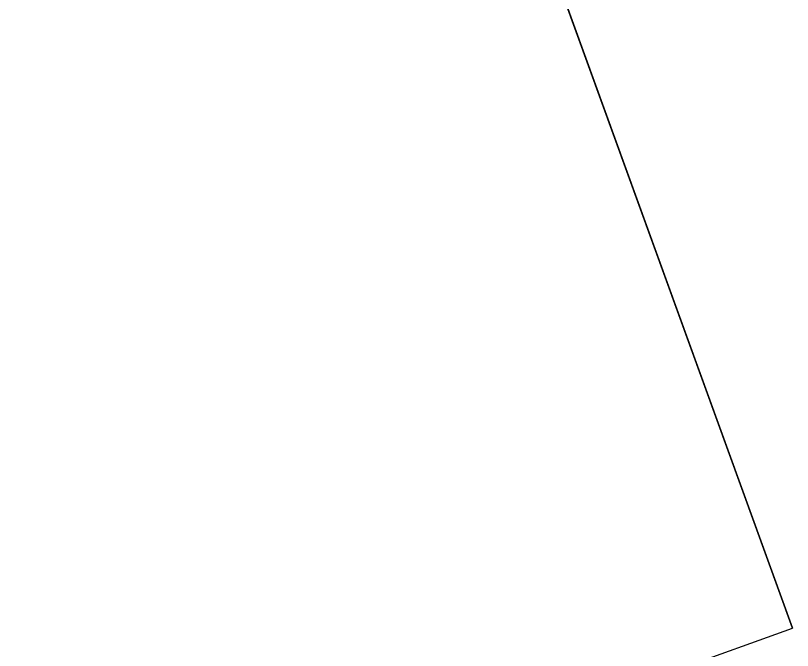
# Model space of a CAD drawing. Header units: centimetres. Extents: x -0.7 to 10.1, y 0 to 13.
# Drawn here: x 9.0219 to 9.2648, y 4.1793 to 4.3778 of the extents above; entities that cross this region are included whole.
import ezdxf

# ---------------------------------------------------------------- set-up
doc = ezdxf.new("R2010")
doc.units = ezdxf.units.CM
doc.header["$MEASUREMENT"] = 0
doc.layers.add('Phone Stand V7 v2_Sketch1', color=7, linetype='Continuous')
doc.layers.add('Phone Stand V7 v2_Sketch3', color=7, linetype='Continuous')

msp = doc.modelspace()

# ---------------------------------------------------------------- linework, layer by layer
at = {"layer": 'Phone Stand V7 v2_Sketch1'}
for p in [(8.74722, 5.61494), (6.45664, 3.17837)]:
    msp.add_line(p, (9.26478, 4.18628), dxfattribs=at)
at = {"layer": 'Phone Stand V7 v2_Sketch3'}
for p, q in [((8.74722, 5.61494, 8), (9.26478, 4.18628, 8)), ((9.26478, 4.18628), (8.74722, 5.61494)), ((9.26478, 4.18628, 8), (9.26478, 4.18628))]:
    msp.add_line(p, q, dxfattribs=at)

doc.saveas('drawing.dxf')
